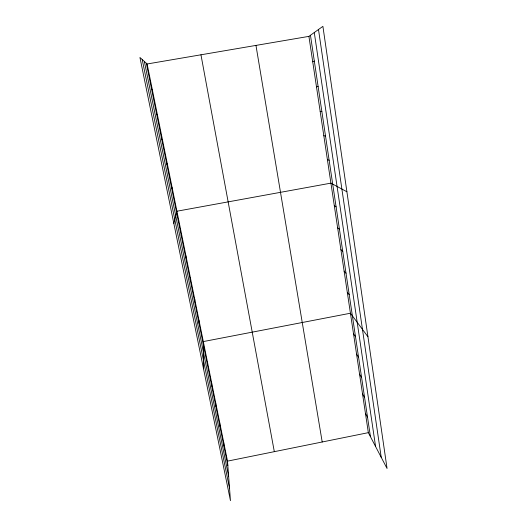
<?xml version="1.0" encoding="UTF-8"?>
<svg xmlns="http://www.w3.org/2000/svg" width="527" height="527" viewBox="0 0 527 527"><rect width="100%" height="100%" fill="white"/><g stroke="black" fill="none" stroke-linecap="round" stroke-linejoin="round"><path stroke-width="0.79" d="M199.041 323.413L199.074 320.633M194.68 301.905L194.773 299.389M190.254 280.074L190.405 277.834M185.767 257.914L185.978 255.957M181.209 235.417L181.486 233.751M173.844 223.468L176.92 211.215L330.923 183.139L346.904 191.762M171.736 188.679L172.151 187.638M166.822 164.398L167.303 163.686M308.914 36.37L322.899 26.35L387.062 468.51L368.34 432.66L308.914 36.37L147.125 63.984L139.938 57.469L230.457 500.65L227.512 461.132L147.125 63.984M161.822 139.727L162.375 139.352M312.728 61.804L314.316 61.066M316.483 86.843L318.11 86.468M227.512 461.132L368.34 432.66M156.743 114.649L157.375 114.636M320.179 111.48L321.845 111.454M323.815 135.735L325.521 136.052M327.399 159.622L329.138 160.261M151.578 89.168L152.29 89.511M334.296 205.622L336.107 206.88M337.616 227.776L339.46 229.324M340.89 249.607L342.761 251.438M344.118 271.122L346.015 273.223M347.3 292.327L349.23 294.698M367.938 336.746L350.429 313.229L203.31 341.575L203.521 368.762M353.525 333.841L355.508 336.72M356.568 354.157L358.577 357.28M359.572 374.196L361.608 377.556M362.536 393.952L364.592 397.542M365.461 413.445L367.536 417.252M144.372 61.488L228.652 476.421M142.204 59.525L229.541 488.325M146.328 63.266L227.842 465.565M200.958 54.795L274.323 451.672M255.964 45.408L322.201 441.988M314.276 32.529L375.586 446.54M310.462 35.263L370.441 436.685M318.492 29.505L381.225 457.337M223.619 441.903L223.903 446.119M219.667 422.397L219.904 426.389M215.668 402.621L215.846 406.383M211.604 382.562L211.735 386.087M207.486 362.214L207.566 365.501"/></g></svg>
